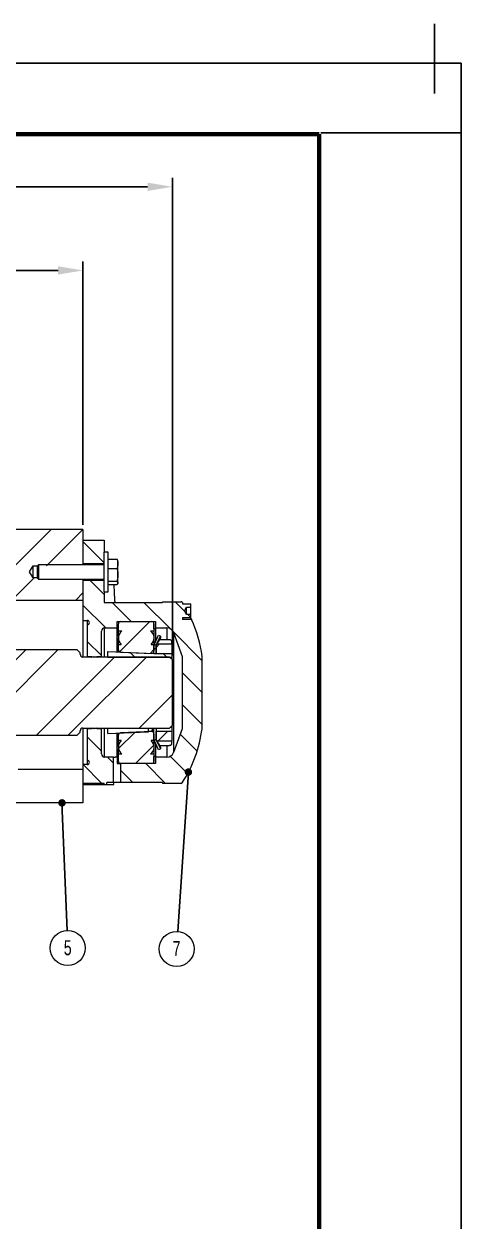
# Model space of a CAD drawing. Header units: millimetres. Extents: x -9396 to 24219, y -4763 to 12641.
# Drawn here: x 1518 to 1826, y -406 to 437 of the extents above; entities that cross this region are included whole.
import ezdxf

# ---------------------------------------------------------------- set-up
doc = ezdxf.new("R2010")
doc.units = ezdxf.units.MM
doc.header["$LTSCALE"] = 1000
doc.header["$MEASUREMENT"] = 0
doc.header["$PDMODE"] = 1
doc.header["$PDSIZE"] = -1
doc.linetypes.add('SLD-Solid', pattern=[0])
for name, color, linetype in [('dim', 1, 'Continuous'), ('FRAME', 179, 'SLD-Solid'), ('Frame-title', 6, 'Continuous')]:
    doc.layers.add(name, color=color, linetype=linetype)
doc.styles.add('SLDTEXTSTYLE2', font='TXT', dxfattribs={"width": 0.7})
doc.styles.get("Standard").update_dxf_attribs({"font": 'romans.shx'})
doc.dimstyles.new('ISO-25', dxfattribs={"dimtxt": 2.5, "dimasz": 2.5, "dimexe": 1.25, "dimexo": 0.625, "dimtad": 1, "dimtxsty": 'Standard', "dimcen": 2.5, "dimadec": 0, "dimazin": 0, "dimtfac": 1, "dimtmove": 0, "dimatfit": 3, "dimfxl": 0, "dimarcsym": 0})
pattern_1 = [(45, (-150.937, -1067.934), (-33.6695, 33.6695), []), (45, (-128.49, -1067.934), (-33.6695, 33.6695), [])]
pattern_2 = [(135, (-150.937, -1067.934), (-11.22317, -11.22317), [])]
pattern_3 = [(45, (-150.937, -1067.934), (-11.22317, 11.22317), [])]

# ---------------------------------------------------------------- blocks, each defined once
blk = doc.blocks.new('*D36')
at = {"linetype": 'SLD-Solid', "lineweight": -2}
for p, q in [((1257.36, 212.63), (1257.36, 269.79)), ((1274.86, 263.54), (1541.81, 263.54)), ((1559.31, 84.23), (1559.31, 269.79))]:
    blk.add_line(p, q, dxfattribs=at)
at = {"linetype": 'SLD-Solid'}
for points in [[(1274.86, 266.46), (1274.86, 260.62), (1257.36, 263.54)], [(1541.81, 266.46), (1541.81, 260.62), (1559.31, 263.54)]]:
    blk.add_solid(points, dxfattribs=at)
at = {"layer": 'Defpoints', "color": 0, "linetype": 'SLD-Solid'}
for p in [(1559.31, 263.54), (1257.36, 209.51), (1559.31, 81.11)]:
    blk.add_point(p, dxfattribs=at)
at = {"color": 7, "linetype": 'SLD-Solid', "lineweight": 0, "insert": (1408.34, 279.17), "char_height": 12.5, "attachment_point": 2}
blk.add_mtext('302', dxfattribs=at)
blk = doc.blocks.new('_DotSmall')
at = {"layer": 'dim', "color": 0, "const_width": 0.5}
blk.add_lwpolyline([(-0.0625, 0, 1), (0.0625, 0, 1)], format="xyb", close=True, dxfattribs=at)
blk = doc.blocks.new('*D37')
at = {"linetype": 'SLD-Solid', "lineweight": -2}
for p, q in [((1257.36, 212.63), (1257.36, 328.73)), ((1604.79, 322.48), (1274.86, 322.48)), ((1622.29, -7.75), (1622.29, 328.73))]:
    blk.add_line(p, q, dxfattribs=at)
at = {"linetype": 'SLD-Solid'}
for points in [[(1274.86, 325.4), (1274.86, 319.56), (1257.36, 322.48)], [(1604.79, 325.4), (1604.79, 319.56), (1622.29, 322.48)]]:
    blk.add_solid(points, dxfattribs=at)
at = {"layer": 'Defpoints', "color": 0, "linetype": 'SLD-Solid'}
for p in [(1257.36, 322.48), (1257.36, 209.51), (1622.29, -10.87)]:
    blk.add_point(p, dxfattribs=at)
at = {"color": 7, "linetype": 'SLD-Solid', "lineweight": 0, "insert": (1439.83, 338.1), "char_height": 12.5, "attachment_point": 2}
blk.add_mtext('365', dxfattribs=at)
blk = doc.blocks.new('SW_NOTE_16')
at = {"color": 0, "linetype": 'SLD-Solid', "lineweight": 0}
blk.add_circle((0.1, -2.47), 2.47, dxfattribs=at)
at = {"color": 0, "linetype": 'Continuous', "lineweight": 0, "insert": (0.1, -1.36), "char_height": 2.12, "attachment_point": 2, "style": 'SLDTEXTSTYLE2'}
blk.add_mtext('5', dxfattribs=at)
blk = doc.blocks.new('SW_NOTE_17')
at = {"color": 0, "linetype": 'SLD-Solid', "lineweight": 0}
blk.add_circle((-0.16, -2.47), 2.47, dxfattribs=at)
at = {"color": 0, "linetype": 'Continuous', "lineweight": 0, "insert": (-0.16, -1.36), "char_height": 2.12, "attachment_point": 2, "style": 'SLDTEXTSTYLE2'}
blk.add_mtext('7', dxfattribs=at)

msp = doc.modelspace()

# ---------------------------------------------------------------- hatches: boundary and pattern name
at = {"linetype": 'SLD-Solid', "lineweight": 0}
h = msp.add_hatch(dxfattribs=at)
h.set_pattern_fill('ANSI32', scale=4.999042, style=0)
h.set_pattern_definition(pattern_1)
h.paths.add_polyline_path([(1494.32, 81.11), (1494.32, 31.12), (1559.31, 31.12), (1559.31, 46.86), (1524.31, 46.86), (1521.76, 51.11), (1524.31, 55.36), (1559.31, 55.36), (1559.31, 81.11)], flags=0)
h = msp.add_hatch(dxfattribs=at)
h.set_pattern_fill('ANSI31', scale=4.999042, angle=90, style=0)
h.set_pattern_definition(pattern_2)
h.paths.add_polyline_path([(1574.3, 73.5), (1559.31, 73.5), (1559.31, 57.11), (1574.3, 57.11)], flags=0)
h = msp.add_hatch(dxfattribs=at)
h.set_pattern_fill('ANSI31', scale=4.999042, angle=90, style=0)
h.set_pattern_definition(pattern_2)
edge = h.paths.add_edge_path(flags=0)
edge.add_line((1574.3, 29.62), (1574.3, 45.11))
edge.add_line((1574.3, 45.11), (1559.31, 45.11))
edge.add_line((1559.31, 45.11), (1559.31, 16.92))
edge.add_line((1559.31, 16.92), (1562.31, 16.92))
edge.add_arc((1562.31, 15.42), 1.5, -90, 90, ccw=False)
edge.add_line((1562.31, 13.92), (1562.31, -8.38))
edge.add_line((1562.31, -8.38), (1565.64, -8.38))
edge.add_line((1565.64, -8.38), (1565.64, -8.88))
edge.add_line((1565.64, -8.88), (1567.3, -8.38))
edge.add_line((1567.3, -8.38), (1568.97, -8.88))
edge.add_line((1568.97, -8.88), (1568.97, -8.38))
edge.add_line((1568.97, -8.38), (1572.3, -8.38))
edge.add_line((1572.3, -8.38), (1572.3, 9.37))
edge.add_arc((1574.55, 9.37), 2.25, 90, 180, ccw=False)
edge.add_line((1574.55, 11.62), (1583.3, 11.62))
edge.add_line((1583.3, 11.62), (1583.3, 16.12))
edge.add_line((1583.3, 16.12), (1610.3, 16.12))
edge.add_line((1610.3, 16.12), (1610.3, 11.62))
edge.add_line((1610.3, 11.62), (1618.4, 11.62))
edge.add_arc((1618.4, 6.62), 5, 20.13504, 90, ccw=False)
edge.add_line((1623.1, 8.34), (1629.23, -8.38))
edge.add_line((1629.23, -8.38), (1629.23, -59.37))
edge.add_line((1629.23, -59.37), (1623.1, -76.08))
edge.add_arc((1618.4, -74.36), 5, 270, 339.86496, ccw=False)
edge.add_line((1618.4, -79.36), (1610.3, -79.36))
edge.add_line((1610.3, -79.36), (1610.3, -83.86))
edge.add_line((1610.3, -83.86), (1585.8, -83.86))
edge.add_line((1585.8, -83.86), (1585.8, -97.36))
edge.add_line((1585.8, -97.36), (1615.3, -97.36))
edge.add_line((1615.3, -97.36), (1615.3, -97.86))
edge.add_line((1615.3, -97.86), (1628.43, -97.86))
edge.add_arc((1628.43, -96.86), 1, 270, 327.55766)
edge.add_arc((1549, -46.37), 95.12, 327.55765, 352.14627)
edge.add_line((1643.22, -59.37), (1643.29, -59.37))
edge.add_line((1643.29, -59.37), (1643.29, -8.38))
edge.add_line((1643.29, -8.38), (1643.22, -8.38))
edge.add_arc((1549, -21.37), 95.12, 7.85373, 24.20069)
edge.add_line((1635.76, 17.62), (1629.34, 17.62))
edge.add_line((1629.34, 17.62), (1629.34, 18.72))
edge.add_line((1629.34, 18.72), (1634.99, 18.72))
edge.add_arc((1634.99, 19.02), 0.3, 270, 360)
edge.add_line((1635.29, 19.02), (1635.29, 21.07))
edge.add_line((1635.29, 21.07), (1632.29, 21.07))
edge.add_line((1632.29, 21.07), (1630.82, 23.62))
edge.add_line((1630.82, 23.62), (1632.29, 26.17))
edge.add_line((1632.29, 26.17), (1635.29, 26.17))
edge.add_line((1635.29, 26.17), (1635.29, 28.22))
edge.add_arc((1634.99, 28.22), 0.3, 0, 90)
edge.add_line((1634.99, 28.52), (1629.34, 28.52))
edge.add_line((1629.34, 28.52), (1629.34, 29.54))
edge.add_arc((1549, -21.37), 95.12, 32.36013, 32.44235)
edge.add_arc((1628.43, 29.12), 1, 32.44234, 90)
edge.add_line((1628.43, 30.12), (1615.3, 30.12))
edge.add_line((1615.3, 30.12), (1615.3, 29.62))
edge.add_line((1615.3, 29.62), (1574.3, 29.62))
h = msp.add_hatch(dxfattribs=at)
h.set_pattern_fill('ANSI31', scale=4.999042, style=0)
h.set_pattern_definition(pattern_3)
edge = h.paths.add_edge_path(flags=0)
edge.add_arc((1585.8, -3.9), 1.5, 180, 267.61406)
edge.add_line((1585.74, -5.39), (1607.73, -6.31))
edge.add_arc((1607.8, -4.81), 1.5, 267.61406, 360)
edge.add_line((1609.3, -4.81), (1609.3, -0.53))
edge.add_arc((1608.8, -0.53), 0.5, 0, 90)
edge.add_line((1608.8, -0.03), (1607.44, -0.03))
edge.add_arc((1603.05, 4.56), 6.35, 313.79579, 412.79579)
edge.add_line((1606.89, 9.61), (1609.3, 9.61))
edge.add_line((1609.3, 9.61), (1609.3, 14.62))
edge.add_arc((1607.8, 14.62), 1.5, 0, 90)
edge.add_line((1607.8, 16.12), (1585.8, 16.12))
edge.add_arc((1585.8, 14.62), 1.5, 90, 180)
edge.add_line((1584.3, 14.62), (1584.3, 9.61))
edge.add_line((1584.3, 9.61), (1586.71, 9.61))
edge.add_arc((1590.55, 4.56), 6.35, 127.20421, 226.20421)
edge.add_line((1586.16, -0.03), (1584.8, -0.03))
edge.add_arc((1584.8, -0.53), 0.5, 90, 180)
edge.add_line((1584.3, -0.53), (1584.3, -3.9))
h = msp.add_hatch(dxfattribs=at)
h.set_pattern_fill('ANSI31', scale=4.999042, angle=90, style=0)
h.set_pattern_definition(pattern_2)
h.paths.add_polyline_path([(1610.3, 11.12), (1610.3, 16.12), (1609.3, 16.12), (1609.3, 11.12)], flags=0)
h = msp.add_hatch(dxfattribs=at)
h.set_pattern_fill('ANSI31', scale=4.999042, style=0)
h.set_pattern_definition(pattern_3)
h.paths.add_polyline_path([(1621.79, 0.46), (1611.57, 0.46), (1610.8, -0.88), (1610.8, -6.23), (1610.94, -6.38), (1621.65, -6.38), (1621.79, -6.23)], flags=0)
h = msp.add_hatch(dxfattribs=at)
h.set_pattern_fill('ANSI32', scale=4.999042, style=0)
h.set_pattern_definition(pattern_1)
edge = h.paths.add_edge_path(flags=0)
edge.add_line((1555.31, -63.86), (1557.31, -61.86))
edge.add_line((1557.31, -61.86), (1557.31, -60.87))
edge.add_arc((1559.31, -60.87), 2, 90, 180, ccw=False)
edge.add_line((1559.31, -58.87), (1620.29, -58.87))
edge.add_line((1620.29, -58.87), (1622.29, -56.87))
edge.add_line((1622.29, -56.87), (1622.29, -10.87))
edge.add_line((1622.29, -10.87), (1620.29, -8.88))
edge.add_line((1620.29, -8.88), (1559.31, -8.88))
edge.add_arc((1559.31, -6.88), 2, 180, 270, ccw=False)
edge.add_line((1557.31, -6.88), (1557.31, -5.88))
edge.add_line((1557.31, -5.88), (1555.31, -3.88))
edge.add_line((1555.31, -3.88), (959.42, -3.88))
edge.add_line((959.42, -3.88), (957.42, -5.88))
edge.add_line((957.42, -5.88), (957.42, -6.88))
edge.add_arc((955.42, -6.88), 2, 270, 360, ccw=False)
edge.add_line((955.42, -8.88), (874.44, -8.88))
edge.add_line((874.44, -8.88), (872.44, -10.87))
edge.add_line((872.44, -10.87), (872.44, -14.37))
edge.add_arc((870.44, -14.37), 2, 270, 360, ccw=False)
edge.add_line((870.44, -16.37), (802.45, -16.37))
edge.add_line((802.45, -16.37), (802.45, -51.37))
edge.add_line((802.45, -51.37), (870.44, -51.37))
edge.add_arc((870.44, -53.37), 2, 0, 90, ccw=False)
edge.add_line((872.44, -53.37), (872.44, -56.87))
edge.add_line((872.44, -56.87), (874.44, -58.87))
edge.add_line((874.44, -58.87), (955.42, -58.87))
edge.add_arc((955.42, -60.87), 2, 0, 90, ccw=False)
edge.add_line((957.42, -60.87), (957.42, -61.86))
edge.add_line((957.42, -61.86), (959.42, -63.86))
edge.add_line((959.42, -63.86), (1555.31, -63.86))
h = msp.add_hatch(dxfattribs=at)
h.set_pattern_fill('ANSI31', scale=4.999042, angle=90, style=0)
h.set_pattern_definition(pattern_2)
h.paths.add_polyline_path([(1609.3, -6.38), (1576.8, -5.02), (1576.8, -8.88), (1621.79, -8.88), (1621.79, -6.38)], flags=0)
h = msp.add_hatch(dxfattribs=at)
h.set_pattern_fill('ANSI31', scale=4.999042, style=0)
h.set_pattern_definition(pattern_3)
h.paths.add_polyline_path([(1610.8, -6.38), (1610.8, -0.71), (1610.95, -0.38), (1609.3, -0.38), (1609.3, -6.38)], flags=0)
h = msp.add_hatch(dxfattribs=at)
h.set_pattern_fill('ANSI31', scale=4.999042, angle=90, style=0)
h.set_pattern_definition(pattern_2)
edge = h.paths.add_edge_path(flags=0)
edge.add_line((1574.3, -97.75), (1574.3, -98.75))
edge.add_line((1574.3, -98.75), (1575.95, -98.75))
edge.add_ellipse((1309.29, -33.87), major_axis=(0, -314.67), ratio=0.866025, start_angle=78.10212, end_angle=78.3602)
edge.add_line((1576.2, -97.36), (1580.8, -97.36))
edge.add_line((1580.8, -97.36), (1580.8, -79.36))
edge.add_line((1580.8, -79.36), (1574.55, -79.36))
edge.add_arc((1574.55, -77.11), 2.25, 180, 270, ccw=False)
edge.add_line((1572.3, -77.11), (1572.3, -59.37))
edge.add_line((1572.3, -59.37), (1568.97, -59.37))
edge.add_line((1568.97, -59.37), (1568.97, -58.87))
edge.add_line((1568.97, -58.87), (1567.3, -59.37))
edge.add_line((1567.3, -59.37), (1565.64, -58.87))
edge.add_line((1565.64, -58.87), (1565.64, -59.37))
edge.add_line((1565.64, -59.37), (1562.31, -59.37))
edge.add_line((1562.31, -59.37), (1562.31, -81.66))
edge.add_arc((1562.31, -83.16), 1.5, -90, 90, ccw=False)
edge.add_line((1562.31, -84.66), (1559.31, -84.66))
edge.add_line((1559.31, -84.66), (1559.31, -97.75))
edge.add_line((1559.31, -97.75), (1574.3, -97.75))
h = msp.add_hatch(dxfattribs=at)
h.set_pattern_fill('ANSI31', scale=4.999042, style=0)
h.set_pattern_definition(pattern_3)
h.paths.add_polyline_path([(1610.8, -67.03), (1610.8, -58.87), (1609.3, -58.87), (1609.3, -67.36), (1610.95, -67.36)], flags=0)
h = msp.add_hatch(dxfattribs=at)
h.set_pattern_fill('ANSI31', scale=4.999042, style=0)
h.set_pattern_definition(pattern_3)
edge = h.paths.add_edge_path(flags=0)
edge.add_arc((1607.8, -62.93), 1.5, 0, 92.38594)
edge.add_line((1607.73, -61.43), (1585.74, -62.35))
edge.add_arc((1585.8, -63.85), 1.5, 92.38594, 180)
edge.add_line((1584.3, -63.85), (1584.3, -67.21))
edge.add_arc((1584.8, -67.21), 0.5, 180, 270)
edge.add_line((1584.8, -67.71), (1586.16, -67.71))
edge.add_arc((1590.55, -72.3), 6.35, 133.79579, 232.79579)
edge.add_line((1586.71, -77.35), (1584.3, -77.35))
edge.add_line((1584.3, -77.35), (1584.3, -82.36))
edge.add_arc((1585.8, -82.36), 1.5, 180, 270)
edge.add_line((1585.8, -83.86), (1607.8, -83.86))
edge.add_arc((1607.8, -82.36), 1.5, 270, 360)
edge.add_line((1609.3, -82.36), (1609.3, -77.35))
edge.add_line((1609.3, -77.35), (1606.89, -77.35))
edge.add_arc((1603.05, -72.3), 6.35, 307.20421, 406.20421)
edge.add_line((1607.44, -67.71), (1608.8, -67.71))
edge.add_arc((1608.8, -67.21), 0.5, 270, 360)
edge.add_line((1609.3, -67.21), (1609.3, -62.93))
h = msp.add_hatch(dxfattribs=at)
h.set_pattern_fill('ANSI31', scale=4.999042, style=0)
h.set_pattern_definition(pattern_3)
h.paths.add_polyline_path([(1611.57, -68.2), (1621.79, -68.2), (1621.79, -61.51), (1621.65, -61.37), (1610.94, -61.37), (1610.8, -61.51), (1610.8, -66.86)], flags=0)
h = msp.add_hatch(dxfattribs=at)
h.set_pattern_fill('ANSI31', scale=4.999042, angle=90, style=0)
h.set_pattern_definition(pattern_2)
h.paths.add_polyline_path([(1610.3, -83.86), (1610.3, -78.86), (1609.3, -78.86), (1609.3, -83.86)], flags=0)

# ---------------------------------------------------------------- linework, layer by layer
at = {"color": 7, "linetype": 'SLD-Solid', "lineweight": 15}
for p, q in [((1559.31, 81.11), (1494.32, 81.11)), ((1559.31, 81.11), (1559.31, 56.11)), ((1559.31, 73.5), (1559.31, 57.11)), ((1559.31, 73.5), (1574.3, 73.5)), ((1574.3, 73.5), (1574.3, 65.11)), ((1577.1, 65.11), (1574.3, 65.11)), ((1574.3, 51.11), (1574.3, 65.11)), ((1577.1, 51.11), (1577.1, 65.11)), ((1577.1, 60.06), (1583.24, 60.06)), ((1583.95, 59.11), (1583.77, 59.43)), ((1583.95, 56.84), (1583.95, 59.11)), ((1521.76, 51.11), (1524.31, 55.36)), ((1524.31, 46.86), (1521.76, 51.11)), ((1524.31, 55.36), (1527.19, 55.36)), ((1524.31, 46.86), (1524.31, 55.36)), ((1527.94, 56.11), (1527.11, 55.28)), ((1527.11, 55.28), (1527.11, 46.94)), ((1574.3, 56.11), (1527.94, 56.11)), ((1527.94, 56.11), (1527.94, 46.11)), ((1559.31, 57.11), (1574.3, 57.11)), ((1574.3, 37.12), (1574.3, 51.11)), ((1577.1, 53.61), (1583.24, 53.61)), ((1577.1, 37.12), (1577.1, 51.11)), ((1583.95, 49.14), (1583.95, 56.84)), ((1527.19, 46.86), (1524.31, 46.86)), ((1527.11, 46.94), (1527.94, 46.11)), ((1527.94, 46.11), (1574.3, 46.11)), ((1559.31, 46.11), (1559.31, 31.12)), ((1559.31, 45.11), (1559.31, 16.92)), ((1574.3, 45.11), (1559.31, 45.11)), ((1577.1, 44.66), (1583.24, 44.66)), ((1583.77, 42.8), (1583.95, 43.11)), ((1583.95, 43.41), (1583.95, 49.14)), ((1583.95, 43.11), (1583.95, 43.41)), ((1574.3, 37.12), (1577.1, 37.12)), ((1574.3, 37.12), (1574.3, 29.62)), ((1577.1, 42.16), (1583.24, 42.16)), ((1494.32, 31.12), (1559.31, 31.12)), ((1574.3, 29.62), (1615.3, 29.62)), ((1615.3, 30.12), (1615.3, 29.62)), ((1615.3, 30.12), (1628.43, 30.12)), ((1629.34, 29.54), (1629.34, 28.52)), ((1629.34, 29.09), (1629.69, 28.52)), ((1629.34, 28.52), (1634.99, 28.52)), ((1630.82, 23.62), (1632.29, 26.17)), ((1632.29, 26.17), (1635.29, 26.17)), ((1632.29, 21.07), (1632.29, 26.17)), ((1635.29, 26.17), (1635.29, 28.22)), ((1635.29, 21.07), (1635.29, 26.17)), ((1559.31, 16.92), (1562.31, 16.92)), ((1559.31, 16.92), (1559.31, -8.88)), ((1634.99, 18.72), (1629.34, 18.72)), ((1629.34, 18.72), (1629.34, 17.62)), ((1635.76, 17.62), (1629.34, 17.62)), ((1632.29, 21.07), (1630.82, 23.62)), ((1635.29, 21.07), (1632.29, 21.07)), ((1635.29, 19.02), (1635.29, 21.07)), ((1562.31, 13.92), (1562.31, -8.38)), ((1572.3, -8.38), (1572.3, 9.37)), ((1574.55, 11.62), (1583.3, 11.62)), ((1583.3, 16.12), (1610.3, 16.12)), ((1583.3, 11.62), (1583.3, 16.12)), ((1583.3, -5.29), (1583.3, 11.62)), ((1584.3, 9.61), (1584.3, 14.62)), ((1584.3, 9.61), (1586.71, 9.61)), ((1584.3, 5.68), (1584.3, 9.61)), ((1585.8, 16.12), (1607.8, 16.12)), ((1606.89, 9.61), (1609.3, 9.61)), ((1609.3, 16.12), (1610.3, 16.12)), ((1609.3, 11.12), (1609.3, 16.12)), ((1609.3, 14.62), (1609.3, 9.61)), ((1609.3, 11.12), (1610.3, 11.12)), ((1609.3, 9.61), (1609.3, 5.68)), ((1610.3, 16.12), (1610.3, 11.12)), ((1610.3, 16.12), (1610.3, 11.62)), ((1610.3, 11.62), (1618.4, 11.62)), ((1610.3, 11.12), (1610.3, 1.63)), ((1584.2, 4.56), (1584.2, -3.42)), ((1609.36, -0.38), (1612.56, 6.47)), ((1609.4, -0.29), (1609.4, 4.56)), ((1610.8, -0.88), (1611.57, 0.46)), ((1610.95, -0.5), (1613.92, 5.84)), ((1611.57, 0.46), (1621.79, 0.46)), ((1611.67, 0.46), (1613.39, 3.46)), ((1612.56, 6.47), (1613.92, 5.84)), ((1613.92, 4.63), (1613.14, 3.02)), ((1613.39, 3.46), (1620.29, 3.46)), ((1613.92, 5.84), (1613.92, 4.63)), ((1621.79, 0.46), (1621.79, 1.95)), ((1621.79, 0.46), (1621.79, -6.23)), ((1623.1, 8.34), (1629.23, -8.38)), ((1623.1, 8.34), (1623.1, -76.08)), ((1555.31, -3.88), (959.42, -3.88)), ((1555.31, -3.88), (1557.31, -5.88)), ((1557.31, -6.88), (1557.31, -5.88)), ((1562.31, -8.38), (1565.64, -8.38)), ((1562.31, -8.38), (1562.31, -8.88)), ((1565.64, -8.88), (1567.3, -8.38)), ((1565.64, -8.38), (1565.64, -8.88)), ((1567.3, -8.38), (1568.97, -8.88)), ((1567.3, -8.88), (1567.3, -8.38)), ((1568.97, -8.38), (1572.3, -8.38)), ((1568.97, -8.88), (1568.97, -8.38)), ((1572.3, -8.88), (1572.3, -8.38)), ((1576.8, -5.02), (1609.3, -6.38)), ((1576.8, -8.88), (1576.8, -5.02)), ((1584.3, -3.9), (1584.3, -0.53)), ((1584.8, -0.03), (1586.16, -0.03)), ((1585.74, -5.39), (1607.73, -6.31)), ((1607.44, -0.03), (1608.8, -0.03)), ((1609.3, -0.38), (1610.95, -0.38)), ((1609.3, -6.38), (1609.3, -0.38)), ((1609.3, -0.53), (1609.3, -4.81)), ((1609.3, -6.38), (1610.8, -6.38)), ((1609.3, -6.38), (1621.79, -6.38)), ((1610.8, -0.71), (1610.95, -0.38)), ((1610.8, -0.71), (1610.8, -6.38)), ((1610.8, -6.23), (1610.8, -0.88)), ((1610.8, -6.23), (1610.94, -6.38)), ((1610.94, -6.38), (1621.65, -6.38)), ((1610.95, -0.38), (1610.95, -0.5)), ((1621.65, -6.38), (1621.79, -6.23)), ((1621.79, -6.23), (1621.79, -6.38)), ((1621.79, -6.38), (1621.79, -8.88)), ((1629.23, -8.38), (1629.23, -59.37)), ((1643.22, -8.38), (1643.29, -8.38)), ((1643.29, -59.37), (1643.29, -8.38)), ((1620.29, -8.88), (1559.31, -8.88)), ((1576.8, -8.88), (1621.79, -8.88)), ((1620.29, -8.88), (1622.29, -10.87)), ((1621.79, -8.88), (1621.79, -10.37)), ((1622.29, -56.87), (1622.29, -10.87)), ((1559.31, -58.87), (1559.31, -84.66)), ((1559.31, -58.87), (1620.29, -58.87)), ((1562.31, -58.87), (1562.31, -59.37)), ((1565.64, -58.87), (1565.64, -59.37)), ((1567.3, -59.37), (1565.64, -58.87)), ((1568.97, -58.87), (1567.3, -59.37)), ((1567.3, -59.37), (1567.3, -58.87)), ((1568.97, -59.37), (1568.97, -58.87)), ((1572.3, -59.37), (1572.3, -58.87)), ((1576.8, -62.71), (1576.8, -58.87)), ((1607.96, -58.87), (1607.96, -61.13)), ((1609.3, -67.36), (1609.3, -58.87)), ((1609.3, -58.87), (1610.8, -58.87)), ((1610.8, -58.87), (1610.8, -67.03)), ((1622.29, -56.87), (1620.29, -58.87)), ((1621.79, -58.54), (1620.62, -58.54)), ((1621.79, -57.37), (1621.79, -58.54)), ((1621.79, -58.54), (1621.79, -61.07)), ((959.42, -63.86), (1555.31, -63.86)), ((1557.31, -61.86), (1555.31, -63.86)), ((1557.31, -61.86), (1557.31, -60.87)), ((1562.31, -59.37), (1562.31, -81.66)), ((1565.64, -59.37), (1562.31, -59.37)), ((1572.3, -59.37), (1568.97, -59.37)), ((1572.3, -77.11), (1572.3, -59.37)), ((1576.8, -62.71), (1605.32, -61.53)), ((1583.3, -79.29), (1583.3, -62.44)), ((1584.2, -64.19), (1584.2, -72.3)), ((1584.3, -67.21), (1584.3, -63.85)), ((1607.73, -61.43), (1585.74, -62.35)), ((1607.96, -61.13), (1609.3, -61.07)), ((1609.3, -62.93), (1609.3, -67.21)), ((1610.95, -67.36), (1609.3, -67.36)), ((1612.56, -74.21), (1609.36, -67.36)), ((1609.4, -72.3), (1609.4, -67.45)), ((1610.8, -61.07), (1621.79, -61.07)), ((1610.94, -61.37), (1610.8, -61.51)), ((1610.8, -66.86), (1610.8, -61.51)), ((1611.57, -68.2), (1610.8, -66.86)), ((1610.95, -67.36), (1610.8, -67.03)), ((1610.94, -61.37), (1610.94, -61.07)), ((1621.65, -61.37), (1610.94, -61.37)), ((1610.95, -67.24), (1613.92, -73.58)), ((1610.95, -67.24), (1610.95, -67.36)), ((1621.65, -61.07), (1621.65, -61.37)), ((1621.79, -61.51), (1621.65, -61.37)), ((1621.79, -61.07), (1621.79, -61.51)), ((1621.79, -61.51), (1621.79, -68.2)), ((1629.23, -59.37), (1623.1, -76.08)), ((1643.29, -59.37), (1643.22, -59.37)), ((1584.3, -77.35), (1584.3, -73.42)), ((1586.16, -67.71), (1584.8, -67.71)), ((1608.8, -67.71), (1607.44, -67.71)), ((1609.3, -73.42), (1609.3, -77.35)), ((1610.3, -69.37), (1610.3, -78.86)), ((1621.79, -68.2), (1611.57, -68.2)), ((1613.39, -71.2), (1611.67, -68.2)), ((1613.92, -73.58), (1612.56, -74.21)), ((1613.92, -72.37), (1613.14, -70.76)), ((1613.39, -71.2), (1620.29, -71.2)), ((1613.92, -72.37), (1613.92, -73.58)), ((1621.79, -69.69), (1621.79, -68.2)), ((1580.8, -79.36), (1574.55, -79.36)), ((1580.8, -97.36), (1580.8, -79.36)), ((1583.3, -79.29), (1583.3, -83.8)), ((1584.3, -82.36), (1584.3, -77.35)), ((1586.71, -77.35), (1584.3, -77.35)), ((1607.8, -83.86), (1585.8, -83.86)), ((1585.8, -83.86), (1585.8, -97.36)), ((1610.3, -83.86), (1585.8, -83.86)), ((1609.3, -77.35), (1606.89, -77.35)), ((1609.3, -77.35), (1609.3, -82.36)), ((1609.3, -83.86), (1609.3, -78.86)), ((1610.3, -78.86), (1609.3, -78.86)), ((1610.3, -83.86), (1609.3, -83.86)), ((1610.3, -78.86), (1610.3, -83.86)), ((1610.3, -79.36), (1610.3, -83.86)), ((1618.4, -79.36), (1610.3, -79.36)), ((1559.31, -88.01), (1513.74, -88.01)), ((1559.31, -84.66), (1559.31, -97.75)), ((1562.31, -84.66), (1559.31, -84.66)), ((1559.31, -97.75), (1574.3, -97.75)), ((1559.31, -97.75), (1559.31, -98.75)), ((1559.31, -98.75), (1574.3, -98.75)), ((1559.31, -98.75), (1559.31, -111.63)), ((1574.3, -98.75), (1574.3, -97.75)), ((1574.3, -98.75), (1575.95, -98.75)), ((1575.95, -98.75), (1580.94, -98.75)), ((1580.8, -97.36), (1576.2, -97.36)), ((1580.96, -98.18), (1580.91, -97.35)), ((1615.3, -97.36), (1585.8, -97.36)), ((1615.3, -97.36), (1615.3, -97.86)), ((1628.43, -97.86), (1615.3, -97.86)), ((1559.31, -111.63), (1497.12, -111.63))]:
    msp.add_line(p, q, dxfattribs=at)
at = {"color": 8, "linetype": 'SLD-Solid', "lineweight": 15}
for p, q in [((1562.31, 16.92), (1562.31, 13.92)), ((1574.55, -8.88), (1574.55, 11.62)), ((1618.4, 11.62), (1618.4, 3.46)), ((1574.55, -79.36), (1574.55, -58.87)), ((1585.74, -62.35), (1585.74, -62.34)), ((1607.73, -61.15), (1607.73, -61.43)), ((1618.4, -71.2), (1618.4, -79.36)), ((1562.31, -81.66), (1562.31, -84.66))]:
    msp.add_line(p, q, dxfattribs=at)
at = {"color": 7, "linetype": 'SLD-Solid', "lineweight": 15}
for centre, radius, start, end in [((1628.43, 29.12), 1, 32.44234, 90), ((1549, -21.37), 95.12, 32.36013, 32.44235), ((1634.99, 28.22), 0.3, 0, 90), ((1562.31, 15.42), 1.5, 270, 90), ((1634.99, 19.02), 0.3, 270, 0), ((1549, -21.37), 95.12, 7.85373, 24.20069), ((1574.55, 9.37), 2.25, 90, 180), ((1590.55, 4.56), 6.35, 127.20421, 226.20421), ((1585.8, 14.62), 1.5, 90, 180), ((1603.05, 4.56), 6.35, 313.79579, 52.79579), ((1607.8, 14.62), 1.5, 0, 90), ((1618.4, 6.62), 5, 20.13504, 90), ((1559.31, -6.88), 2, 180, 270), ((1584.8, -0.53), 0.5, 90, 180), ((1585.8, -3.9), 1.5, 180, 267.61406), ((1607.8, -4.81), 1.5, 267.61406, 0), ((1608.8, -0.53), 0.5, 0, 90), ((1559.31, -60.87), 2, 90, 180), ((1585.8, -63.85), 1.5, 92.38594, 180), ((1584.8, -67.21), 0.5, 180, 270), ((1607.8, -62.93), 1.5, 0, 92.38594), ((1608.8, -67.21), 0.5, 270, 0), ((1549, -46.37), 95.12, 327.55765, 352.14627), ((1590.55, -72.3), 6.35, 133.79579, 232.79579), ((1603.05, -72.3), 6.35, 307.20421, 46.20421), ((1562.31, -83.16), 1.5, 270, 90), ((1574.55, -77.11), 2.25, 180, 270), ((1585.8, -82.36), 1.5, 180, 270), ((1607.8, -82.36), 1.5, 270, 0), ((1618.4, -74.36), 5, 270, 339.86496), ((1628.43, -96.86), 1, 270, 327.55766)]:
    msp.add_arc(centre, radius, start, end, dxfattribs=at)
for centre, major_axis, ratio, start_param, end_param in [((1609.63, -33.87), (0, 248.21), 0.017455, 1.671654, 1.682451), ((1309.29, -33.87), (0, -314.67), 0.866025, 1.363139, 1.367643), ((1309.29, -46.85), (0, 653.78), 0.416828, 4.632932, 4.6338)]:
    msp.add_ellipse(centre, major_axis=major_axis, ratio=ratio, start_param=start_param, end_param=end_param, dxfattribs=at)
for points, knots in [([(1583.24, 60.06), (1583.34, 59.8), (1583.54, 59.28), (1583.77, 58.48), (1583.92, 57.67), (1583.94, 57.12), (1583.95, 56.84)], [0, 0, 0, 0, 0.247269, 0.495363, 0.746874, 1, 1, 1, 1]), ([(1583.77, 59.42), (1583.76, 59.44), (1583.7, 59.56), (1583.52, 59.78), (1583.33, 59.97), (1583.24, 60.06)], [0, 0, 0, 0, 0.094129, 0.546311, 1, 1, 1, 1]), ([(1583.95, 56.84), (1583.95, 56.76), (1583.95, 56.44), (1583.89, 55.86), (1583.75, 55.1), (1583.53, 54.36), (1583.33, 53.86), (1583.24, 53.61)], [0, 0, 0, 0, 0.070051, 0.299809, 0.530829, 0.765024, 1, 1, 1, 1]), ([(1583.24, 53.61), (1583.32, 53.33), (1583.48, 52.76), (1583.68, 51.89), (1583.83, 51.01), (1583.93, 50.09), (1583.94, 49.46), (1583.95, 49.14)], [0, 0, 0, 0, 0.195283, 0.390944, 0.58809, 0.785914, 1, 1, 1, 1]), ([(1583.95, 49.14), (1583.95, 48.84), (1583.93, 48.23), (1583.83, 47.31), (1583.68, 46.4), (1583.48, 45.51), (1583.32, 44.94), (1583.24, 44.66)], [0, 0, 0, 0, 0.200893, 0.402677, 0.606846, 0.811658, 1, 1, 1, 1]), ([(1583.24, 44.66), (1583.34, 44.56), (1583.54, 44.36), (1583.77, 44.05), (1583.92, 43.73), (1583.94, 43.52), (1583.95, 43.41)], [0, 0, 0, 0, 0.247269, 0.495363, 0.746874, 1, 1, 1, 1]), ([(1583.95, 43.41), (1583.95, 43.38), (1583.95, 43.26), (1583.89, 43.03), (1583.75, 42.74), (1583.53, 42.45), (1583.33, 42.26), (1583.24, 42.16)], [0, 0, 0, 0, 0.070051, 0.299809, 0.530829, 0.765024, 1, 1, 1, 1]), ([(1581.03, 42.16), (1581.06, 41.28), (1581.13, 39.26), (1581.27, 36.45), (1581.43, 33.79), (1581.57, 31.76), (1581.67, 30.37), (1581.71, 29.84), (1581.73, 29.62)], [0, 0, 0, 0, 0.147337, 0.33799, 0.529216, 0.720441, 0.879061, 1, 1, 1, 1]), ([(1635.09, 18.89), (1635.2, 18.68), (1635.58, 17.97), (1635.73, 17.66), (1635.75, 17.63), (1635.76, 17.62)], [0, 0, 0, 0, 0.251345, 0.842627, 1, 1, 1, 1]), ([(1620.29, 3.46), (1620.46, 3.44), (1620.8, 3.41), (1621.25, 3.15), (1621.59, 2.77), (1621.77, 2.35), (1621.79, 2.07), (1621.79, 1.95)], [0, 0, 0, 0, 0.213494, 0.426974, 0.640863, 0.855646, 1, 1, 1, 1]), ([(1584.3, -5.33), (1584.3, -5.15), (1584.3, -4.56), (1584.3, -4.04), (1584.3, -3.94), (1584.3, -3.9)], [0, 0, 0, 0, 0.186836, 0.599612, 1, 1, 1, 1]), ([(1584.3, -63.85), (1584.3, -63.8), (1584.3, -63.7), (1584.3, -63.18), (1584.3, -62.59), (1584.3, -62.4)], [0, 0, 0, 0, 0.399717, 0.811857, 1, 1, 1, 1]), ([(1607.96, -61.13), (1607.53, -61.18), (1606.66, -61.28), (1605.75, -61.44), (1605.4, -61.51), (1605.33, -61.52), (1605.32, -61.53)], [0, 0, 0, 0, 0.318914, 0.637821, 0.95597, 1, 1, 1, 1]), ([(1621.79, -69.69), (1621.78, -69.86), (1621.74, -70.2), (1621.48, -70.66), (1621.1, -71), (1620.68, -71.17), (1620.4, -71.19), (1620.29, -71.2)], [0, 0, 0, 0, 0.215938, 0.431893, 0.647351, 0.861868, 1, 1, 1, 1]), ([(1580.8, -79.36), (1580.81, -79.36), (1580.82, -79.36), (1581.01, -79.35), (1581.51, -79.33), (1582.21, -79.3), (1582.84, -79.29), (1583.21, -79.29), (1583.3, -79.29)], [0, 0, 0, 0, 0.073664, 0.287968, 0.502392, 0.717097, 0.931808, 1, 1, 1, 1]), ([(1583.3, -83.8), (1583.58, -83.8), (1584.14, -83.8), (1584.89, -83.82), (1585.46, -83.84), (1585.76, -83.86), (1585.79, -83.86), (1585.8, -83.86)], [0, 0, 0, 0, 0.214511, 0.429016, 0.643689, 0.858472, 1, 1, 1, 1]), ([(1585.8, -97.36), (1585.8, -97.36), (1585.8, -97.36), (1585.67, -97.35), (1585.22, -97.34), (1584.56, -97.32), (1583.85, -97.31), (1583.12, -97.31), (1582.38, -97.31), (1581.65, -97.33), (1581.1, -97.35), (1580.84, -97.36), (1580.81, -97.36), (1580.8, -97.36)], [0, 0, 0, 0, 0.013549, 0.120807, 0.228075, 0.335416, 0.44278, 0.510466, 0.617755, 0.725041, 0.832381, 0.939746, 1, 1, 1, 1])]:
    msp.add_open_spline(points, degree=3, knots=knots, dxfattribs=at)
at = {"linetype": 'Continuous'}
for p in [(1557.6, 402.17), (1534.6, 356.17), (1537.6, 329.17), (1571.1, 329.17)]:
    msp.add_point(p, dxfattribs=at)
at = {"layer": 'FRAME', "color": 179}
for p, q in [((1806.75, 437.23), (1806.75, 388.24)), ((1726.77, 360.57), (1825.54, 360.57))]:
    msp.add_line(p, q, dxfattribs=at)
at = {"layer": 'Frame-title', "color": 179}
for p, q in [((1825.54, 409.56), (-274.06, 409.56)), ((1825.54, -1075.15), (1825.54, 409.56))]:
    msp.add_line(p, q, dxfattribs=at)
at = {"layer": 'Frame-title', "lineweight": 60}
for p, q in [((1725.56, 359.57), (-174.08, 359.57)), ((1725.56, -1025.16), (1725.56, 359.57))]:
    msp.add_line(p, q, dxfattribs=at)

# ---------------------------------------------------------------- block references
at = {"color": 7, "linetype": 'Continuous', "lineweight": 0, "xscale": 4.999042477412902, "yscale": 4.999042477412902, "zscale": 4.999042477412902}
for name, p in [('SW_NOTE_16', (1548.08, -201.57)), ('SW_NOTE_17', (1626.04, -202.15))]:
    msp.add_blockref(name, p, dxfattribs=at)

# ---------------------------------------------------------------- dimensions: what is measured, and where the dimension line sits
at = {"color": 7, "linetype": 'SLD-Solid', "lineweight": 0}
for base, p1, p2, picture, middle in [((1257.36, 322.48), (1622.29, -10.87), (1257.36, 209.51), '*D37', (1439.83, 322.48)), ((1559.31, 263.54), (1257.36, 209.51), (1559.31, 81.11), '*D36', (1408.34, 263.54))]:
    dim = msp.add_linear_dim(base=base, p1=p1, p2=p2, dimstyle='ISO-25', override={"dimscale": 5, "dimasz": 3.5, "dimdec": 0, "dimdsep": 46, "dimclrd": 256, "dimclre": 256, "dimclrt": 7, "dimadec": 2, "dimldrblk": 'DotSmall'}, dxfattribs=at)
    dim.commit()
    dim.dimension.update_dxf_attribs({"geometry": picture, "text_midpoint": middle, "dimtype": 160})

# ---------------------------------------------------------------- leaders
for points in [[(1633.55, -89.93), (1626.04, -202.15)], [(1544.54, -111.63), (1548.08, -201.57)]]:
    msp.add_leader(points, dimstyle='ISO-25', override={"dimscale": 6, "dimasz": 3.5, "dimdec": 0, "dimdsep": 46, "dimclrd": 256, "dimclre": 256, "dimclrt": 7, "dimadec": 2, "dimldrblk": 'DotSmall'}, dxfattribs=at)

doc.saveas('drawing.dxf')
